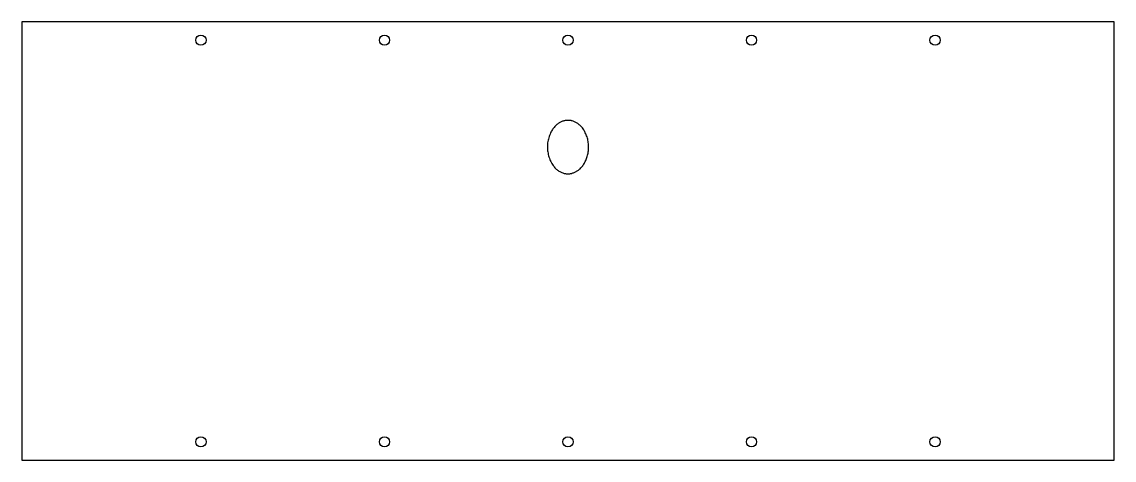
# Model space of a CAD drawing. Header units: millimetres. Extents: x -744 to 744, y -299 to 299.
import ezdxf

# ---------------------------------------------------------------- set-up
doc = ezdxf.new("R2010")
doc.units = ezdxf.units.MM

msp = doc.modelspace()

# ---------------------------------------------------------------- linework, layer by layer
at = {"color": 7, "linetype": 'Continuous', "lineweight": 25}
for centre in [(-500, 273.7), (-250, 273.7), (0, 273.7), (250, 273.7), (500, 273.7), (-500, -273.7), (-250, -273.7), (0, -273.7), (250, -273.7), (500, -273.7)]:
    msp.add_circle(centre, 7, dxfattribs=at)
at = {"layer": 'HEALED_HOLE'}
msp.add_lwpolyline([(-1, 164.4), (-1.9, 164.4), (-2.9, 164.3), (-3.8, 164.1), (-4.8, 163.9), (-5.7, 163.7), (-6.6, 163.4), (-7.6, 163.1), (-8.4, 162.7), (-9.3, 162.4), (-10.2, 161.9), (-11, 161.5), (-11.9, 161), (-12.7, 160.5), (-13.5, 160), (-14.2, 159.4), (-15.2, 158.6), (-16.2, 157.7), (-17.1, 156.8), (-18, 155.9), (-18.9, 154.9), (-19.7, 153.9), (-20.5, 152.9), (-21.2, 151.8), (-21.9, 150.7), (-22.6, 149.6), (-23.2, 148.5), (-23.8, 147.3), (-24.5, 145.7), (-25.1, 144), (-25.7, 142.4), (-26.3, 140.7), (-26.7, 139), (-27.1, 137.2), (-27.4, 135.5), (-27.7, 133.7), (-27.8, 132), (-28, 130.2), (-28, 128.4), (-28, 126.7), (-27.9, 124.9), (-27.7, 123.1), (-27.5, 121.4), (-27.2, 119.6), (-26.9, 117.9), (-26.5, 116.2), (-26, 114.5), (-25.4, 112.8), (-24.8, 111.2), (-24.2, 109.7), (-23.5, 108.2), (-22.7, 106.7), (-22, 105.5), (-21.2, 104.2), (-20.4, 103), (-19.5, 101.9), (-18.7, 100.9), (-17.8, 99.9), (-16.9, 99), (-16, 98.1), (-15.1, 97.4), (-14.2, 96.7), (-13.3, 96), (-12.3, 95.3), (-11.3, 94.7), (-10.3, 94.2), (-9.3, 93.7), (-8.2, 93.2), (-7.2, 92.9), (-6.2, 92.5), (-5.1, 92.2), (-4.1, 92), (-3.2, 91.9), (-2.3, 91.7), (-1.3, 91.7), (-0.4, 91.6), (0.5, 91.6), (1.4, 91.7), (2.3, 91.7), (3.2, 91.9), (4.1, 92), (5, 92.2), (5.9, 92.4), (6.8, 92.7), (7.6, 93), (8.5, 93.3), (9.3, 93.7), (10.1, 94.1), (11, 94.5), (11.8, 95), (12.6, 95.5), (13.4, 96.1), (14.2, 96.7), (14.9, 97.2), (15.7, 97.9), (16.4, 98.5), (17.4, 99.5), (18.3, 100.5), (19.2, 101.5), (20, 102.6), (20.8, 103.7), (21.6, 104.9), (22.3, 106.1), (23, 107.3), (23.6, 108.5), (24.2, 109.8), (24.8, 111.1), (25.3, 112.3), (25.8, 113.8), (26.2, 115.3), (26.6, 116.9), (27, 118.4), (27.3, 119.9), (27.5, 121.5), (27.7, 123.1), (27.9, 124.6), (28, 126.2), (28, 127.8), (28, 129.4), (27.9, 130.9), (27.8, 132.5), (27.6, 134.1), (27.4, 135.6), (27.1, 137.2), (26.8, 138.7), (26.4, 140.3), (25.9, 141.8), (25.4, 143.3), (24.9, 144.7), (24.3, 146.2), (23.6, 147.6), (22.9, 149), (22.1, 150.3), (21.4, 151.6), (20.5, 152.8), (19.7, 154), (18.8, 155), (18, 155.9), (17.1, 156.9), (16.2, 157.8), (15.3, 158.5), (14.4, 159.2), (13.5, 159.9), (12.6, 160.6), (11.7, 161.1), (10.8, 161.6), (9.8, 162.1), (8.9, 162.6), (7.9, 163), (6.9, 163.3), (5.9, 163.6), (4.9, 163.9), (4.3, 164), (3.7, 164.1), (3.1, 164.2), (2.5, 164.3), (1.9, 164.4), (1.2, 164.4), (0.6, 164.4), (0, 164.4)], close=True, dxfattribs=at)
at = {"layer": 'OuterContour'}
msp.add_lwpolyline([(-744, 298.7), (-744, -298.7), (744, -298.7), (744, 298.7)], close=True, dxfattribs=at)

doc.saveas('drawing.dxf')
